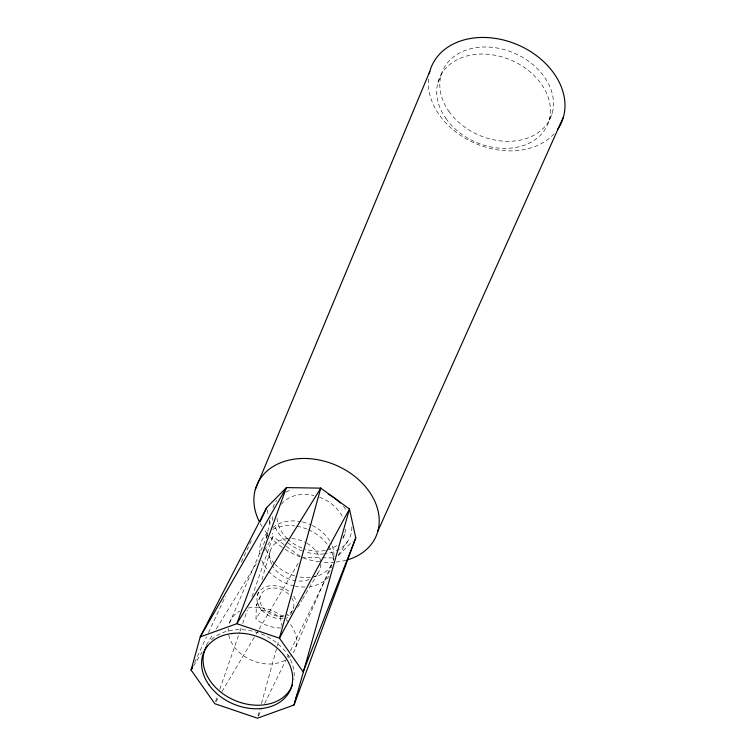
<?xml version="1.0" encoding="UTF-8"?>
<svg xmlns="http://www.w3.org/2000/svg" width="756" height="756" viewBox="0 0 756 756"><rect width="100%" height="100%" fill="white"/><g stroke="black" fill="none" stroke-linecap="round" stroke-linejoin="round"><path stroke-width="0.57" stroke-dasharray="3.78 2.83" d="M333.727 559.846L333.906 553.496M260.196 596.484L256.293 605.499L256.019 618.947C262.767 624.74 271.791 628 280.684 627.981M266.348 537.885L270.771 517.803M258.042 715.932L259.913 709.137M261.472 703.477L278.926 640.077M283.009 618.597A20.639 15.649 23.4 0 1 257.38 595.53L258.363 592.128M261.954 579.654L270.128 551.304M215.564 701.483L217.501 695.907M219.826 689.217L239.605 632.394M239.992 631.279L241.155 627.934M242.714 623.483L247.363 610.111M252.013 596.739L272.963 536.562L272.236 533.226M437.979 82.309L441.031 75.25M267.567 535.078L228.964 624.314A35.381 26.838 23.4 0 1 239.737 611.103M290.587 614.713L293.564 607.833M295.804 647.032L332.545 562.095M343.243 537.374L344.632 534.142M549.187 120.119L552.239 113.06M194.576 662.549L206.501 636.911M208.495 632.63L225.392 596.314M241.306 562.124L251.739 539.689M258.448 716.093L261.548 709.771M264.657 703.439L286.874 658.117M287.393 657.068L288.433 654.961M290.493 650.746L331.846 566.424M256.293 605.499L257.182 603.732L258.429 604.138L261.245 610.243L256.019 618.947M215.98 701.691L218.38 697.656M221.981 691.598L255.537 635.106M256.133 634.095L258.533 630.06M259.128 629.049L298.677 562.464M297.628 607.437L301.824 600.368M302.428 599.357L318.011 573.105M193.555 666.017L202.173 651.965M206.482 644.944L213.258 633.906M216.329 628.888L258.183 560.65M264.345 550.614L272.963 536.562L300.746 556.747M330.202 566.943L331.525 564.997M338.178 555.273L347.476 541.665M338.452 555.48L352.476 541.277M261.245 610.243L270.506 612.171L280.051 616.849L283.188 615.535M301.672 557.427L321.111 557.739M322.254 557.758L333.689 557.947M286.978 614.779L289.066 615.497M267.142 509.865L268.352 515.422M269.325 519.873L270.535 525.439M280.051 616.849L282.177 626.582M211.51 639.793A47.174 35.778 23.4 0 1 265.167 635.645A47.174 35.778 23.4 0 1 293.867 679.502M336.581 545.615A35.381 26.838 23.4 0 1 326.46 550.179M325.297 550.434A35.381 26.838 23.4 0 1 304.063 548.762M301.899 547.968A35.381 26.838 23.4 0 1 288.31 539.604M287.497 538.848A35.381 26.838 23.4 0 1 277.046 516.461M281.383 504.28A35.381 26.838 23.4 0 1 313.948 495.549M319.457 497.193A35.381 26.838 23.4 0 1 342.865 517.548M345.388 529.115A35.381 26.838 23.4 0 1 342.884 538.489M286.099 619.608A35.381 26.838 23.4 0 1 290.88 655.735M290.153 656.482A35.381 26.838 23.4 0 1 288.575 657.862M285.021 660.243A35.381 26.838 23.4 0 1 250.321 659.667A35.381 26.838 23.4 0 1 228.473 633.519M228.246 631.421A35.381 26.838 23.4 0 1 228.265 628.312M248.299 608.022A35.381 26.838 23.4 0 1 285.286 618.852M346.276 560.205A64.874 49.197 23.4 0 1 335.834 562.095M334.728 562.199A64.874 49.197 23.4 0 1 322.065 562.086M319.741 561.831A64.874 49.197 23.4 0 1 303.44 558.06M300.264 556.917A64.874 49.197 23.4 0 1 283.283 548.072M282.357 547.438A64.874 49.197 23.4 0 1 270.412 537.232M267.359 533.812A64.874 49.197 23.4 0 1 263.957 529.389M262.001 526.441A64.874 49.197 23.4 0 1 260.234 523.417M351.842 527.036A41.278 31.308 23.4 0 1 325.335 553.779M324.248 553.893A41.278 31.308 23.4 0 1 305.67 551.975M302.617 550.973A41.278 31.308 23.4 0 1 287.006 542.147M285.258 540.644A41.278 31.308 23.4 0 1 274.409 525.647M272.765 520.374A41.278 31.308 23.4 0 1 272.16 516.064M272.992 507.767A41.278 31.308 23.4 0 1 276.479 500.377M286.127 492.052A41.278 31.308 23.4 0 1 292.288 489.567M343.441 506.331A41.278 31.308 23.4 0 1 346.654 510.763M554.063 133.821A70.771 53.667 23.4 0 1 475.033 143.29A70.771 53.667 23.4 0 1 428.444 78.964M331.44 564.949A35.381 26.838 23.4 0 1 312.672 577.111M310.281 577.423A35.381 26.838 23.4 0 1 295.917 576.204M294.802 575.902A35.381 26.838 23.4 0 1 275.26 564.534M274.494 563.749A35.381 26.838 23.4 0 1 266.046 548.157M266.688 536.769A35.381 26.838 23.4 0 1 267.567 534.587M272.765 527.726A35.381 26.838 23.4 0 1 301.379 521.763M302.504 522.009A35.381 26.838 23.4 0 1 311.226 524.966M312.275 525.467A35.381 26.838 23.4 0 1 331.421 544.008M332.29 546.097A35.381 26.838 23.4 0 1 333.188 560.602M329.04 576.346A38.329 29.068 23.4 0 1 310.376 586.543M304.999 587.006A38.329 29.068 23.4 0 1 295.379 586.155M294.301 585.928A38.329 29.068 23.4 0 1 261.878 560.697M259.979 553.968A38.329 29.068 23.4 0 1 268.333 532.262M272.718 529.398A38.329 29.068 23.4 0 1 294.831 525.93M296.976 526.242A38.329 29.068 23.4 0 1 307.588 529.332M308.618 529.776A38.329 29.068 23.4 0 1 327.802 545.104M328.435 546.04A38.329 29.068 23.4 0 1 333.604 559.771M320.827 564.108A26.536 20.128 23.4 0 1 314.212 576.951M309.119 579.625A26.536 20.128 23.4 0 1 272.037 564.93M271.584 564.014A26.536 20.128 23.4 0 1 290.559 538.565M291.665 538.603A26.536 20.128 23.4 0 1 305.859 542.657M306.86 543.214A26.536 20.128 23.4 0 1 320.686 561.916M291.778 597.873A17.662 13.4 23.4 0 1 287.063 614.978M284.199 615.904A17.662 13.4 23.4 0 1 261.803 606.151A17.662 13.4 23.4 0 1 268.238 588.763A17.662 13.4 23.4 0 1 291.202 597.004M287.715 617.558A20.639 15.649 23.4 0 1 285.91 618.106M257.38 595.53A20.639 15.649 23.4 0 1 290.238 592.354M293.611 596.134A20.639 15.649 23.4 0 1 296.484 602.485M448.903 111.349A58.873 44.651 23.4 0 0 547.268 123.606A58.873 44.651 23.4 0 0 493.744 47.515A58.873 44.651 23.4 0 0 448.903 111.349M445.851 118.408A58.873 44.651 23.4 0 0 544.216 130.656A58.873 44.651 23.4 0 0 490.691 54.574A58.873 44.651 23.4 0 0 445.851 118.408"/><path stroke-width="1.13" d="M296.919 694.84L294.018 705.017L257.418 718.2L214.789 703.704L191.098 670.024L200.227 636.892L266.651 507.635L286.448 487.582L320.761 488.149L349.47 509.005L355.774 537.932L294.018 705.017L349.47 509.005L279.455 638.196L303.147 671.876L355.774 537.932M255.282 489.604L429.795 71.433M377.83 531.27L563.475 116.878M192.582 666.82L191.098 670.024L192.326 668.02M260.196 521.527L266.651 507.635M292.487 684.794A47.174 35.778 23.4 0 1 233.368 699.791A47.174 35.778 23.4 0 1 206.804 645.804M259.166 521.366A64.874 49.197 23.4 0 1 289.472 460.017A64.874 49.197 23.4 0 1 372.122 496.106A64.874 49.197 23.4 0 1 347.382 559.894M328.265 494.14A41.278 31.308 23.4 0 1 340.37 502.976M429.276 73.53A70.771 53.667 23.4 0 1 518.257 45.039A70.771 53.667 23.4 0 1 557.493 129.55M320.761 488.149L279.455 638.196L236.826 623.7L200.227 636.892L286.448 487.582L236.826 623.7L320.761 488.149M208.864 684.738A47.174 35.778 23.4 0 0 287.696 694.547A47.174 35.778 23.4 0 0 244.802 633.575A47.174 35.778 23.4 0 0 208.864 684.738"/></g></svg>
